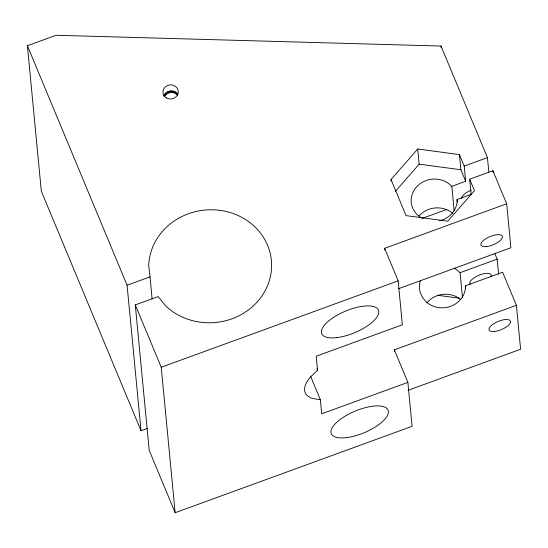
<?xml version="1.0" encoding="UTF-8"?>
<svg xmlns="http://www.w3.org/2000/svg" width="548" height="548" viewBox="0 0 548 548"><rect width="100%" height="100%" fill="white"/><g stroke="black" fill="none" stroke-linecap="round" stroke-linejoin="round"><path stroke-width="0.82" d="M163.845 96.051C165.66 90.071 174.894 89.084 177.963 94.516M177.429 93.742L177.573 95.256C174.25 90.934 166.647 91.749 164.338 96.695L164.195 95.181M391.19 181.217L391.025 179.532L417.713 149.022L459.423 154.591L464.225 166.113L465.67 181.265L451.819 186.347A23.064 21.173 -5.5 0 0 421.775 182.594A23.064 21.173 -5.5 0 0 413.315 209.555L416.555 214.172L421.001 217.837M395.259 191.505L419.165 164.174L417.713 149.022M439.695 220.755A23.064 21.173 -5.5 0 0 457.148 201.733L457.039 199.486L471.116 194.348L469.67 179.196L492.905 170.723L506.681 203.801L384.621 248.313L398.163 280.85L402.369 324.793L316.21 356.214L317.552 370.201L310.326 377.175A53.814 20.509 -22.6 0 0 312.353 398.389L320.381 399.807L321.724 413.795L407.883 382.374L394.341 349.843L516.394 305.325L502.626 272.246L465.307 285.857L465.416 288.104A23.064 21.173 -5.5 0 1 429.269 304.209C423.035 299.996 418.816 292.892 419.48 285.193A23.064 21.173 -5.5 0 1 420.501 280.521M464.225 166.113L487.446 157.598L441.017 46.053L56.122 35.278L27.4 45.751L41.319 191.204L141.014 430.707L147.337 428.399M141.014 430.707L127.088 285.241L150.015 276.877L148.727 265.787A61.499 56.471 -5.5 0 1 227.543 211.816A61.499 56.471 -5.5 0 1 262.602 294.961A61.499 56.471 -5.5 0 1 165.64 305.894L158.173 296.578L135.288 304.921L149.207 450.394L175.155 512.723L412.089 426.317L407.883 382.374M421.96 218.494L446.045 209.706M175.155 512.723L161.228 367.256L398.163 280.85M398.465 288.748L510.88 247.744L506.681 203.801M454.169 268.205A23.064 21.173 -5.5 0 1 460.06 272.699L497.166 259.142L494.871 253.621M408.178 390.272L520.6 349.268L516.394 305.325M419.165 164.174L460.875 169.743L465.67 181.265M437.475 295.269L459.169 298.167M469.67 179.196L474.445 190.677L447.757 221.193L406.047 215.624L391.025 179.532M316.895 368.626L317.552 370.201M310.552 376.188L320.381 399.807M27.4 45.751L127.088 285.241M135.288 304.921L161.228 367.256M492.905 170.723L493.07 172.408M487.446 157.598L488.823 171.969M497.166 259.142L498.618 274.343M459.423 154.591L460.875 169.743M457.039 199.486L457.279 202.027M465.307 285.857L465.547 288.399M441.017 46.053L441.174 47.738M460.073 272.692L462.43 297.276M384.621 248.313L384.785 250.004M394.341 349.843L394.498 351.528M176.792 93.037L176.936 94.551M176.052 92.42L176.196 93.934M175.237 91.9L175.381 93.413M174.346 91.475L174.49 92.996M173.408 91.167L173.552 92.687M172.428 90.975L172.572 92.496M171.428 90.906L171.572 92.42M170.421 90.954L170.565 92.468M169.428 91.119L169.579 92.639M168.469 91.406L168.613 92.92M167.558 91.804L167.702 93.318M166.702 92.311L166.852 93.824M165.928 92.907L166.078 94.427M165.243 93.598L165.393 95.112M164.66 94.359L164.811 95.873M150.015 276.877L152.132 298.996M451.819 186.347L454.155 210.877M470.246 284.33A11.529 4.391 -22.7 0 1 480.096 274.795A11.529 4.391 -22.7 0 1 491.035 276.706M461.649 198.431A11.529 4.391 -22.7 0 1 471.273 190.204M419.049 215.946A23.078 21.187 -5.5 0 1 452.785 213.405M426.817 302.934A23.064 21.173 -5.5 0 1 460.43 299.283M166.585 97.989A7.686 7.062 -5.5 0 0 178.299 92.002A7.686 7.062 -5.5 0 0 166.976 85.748A7.686 7.062 -5.5 0 0 166.585 97.989M346.295 437.653A30.75 11.72 -22.6 0 0 388.374 411.445A30.75 11.72 -22.6 0 0 344.288 416.658A30.75 11.72 -22.6 0 0 346.295 437.653M336.725 337.643A30.75 11.72 -22.6 0 0 378.798 311.435A30.75 11.72 -22.6 0 0 334.718 316.648A30.75 11.72 -22.6 0 0 336.725 337.643M486.624 246.552A11.529 4.391 -22.6 0 0 502.4 236.729A11.529 4.391 -22.6 0 0 485.864 238.681A11.529 4.391 -22.6 0 0 486.624 246.552M494.741 331.41A11.529 4.391 -22.6 0 0 510.517 321.58A11.529 4.391 -22.6 0 0 493.988 323.539A11.529 4.391 -22.6 0 0 494.741 331.41"/></g></svg>
